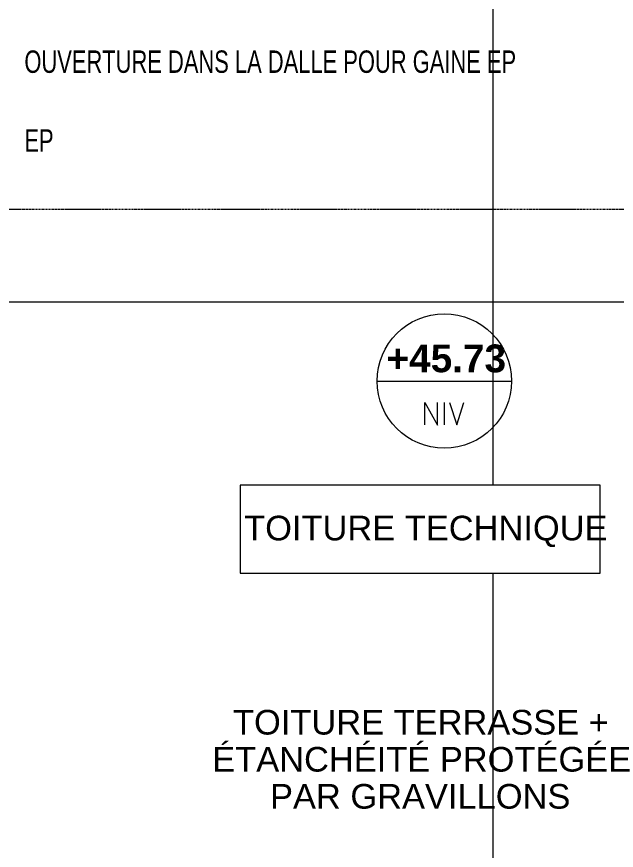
# Model space of a CAD drawing. Header units: millimetres. Extents: x 139864 to 546726, y 40253 to 3921401762.
# Drawn here: x 270334 to 274349, y 78275 to 83856 of the extents above; entities that cross this region are included whole.
import ezdxf

# ---------------------------------------------------------------- set-up
doc = ezdxf.new("R2010")
doc.units = ezdxf.units.MM
doc.linetypes.add('Centre', pattern=[12.5, 2.5, -1.875, 6.25, -1.875])
doc.linetypes.add('Ligne de quadrillage', pattern=[22.225, 12.7, -3.175, 3.175, -3.175])
for name, color, linetype, lineweight in [('AS-20_AXES-ET-FILES', 12, 'Centre', 9), ('AS-24_TRES-FIN', 9, 'Continuous', 9), ('AS-30_COTE-1', 1, 'Continuous', 5), ('AS-31_TXT-1', 32, 'Continuous', 5)]:
    doc.layers.add(name, color=color, linetype=linetype, lineweight=lineweight)
doc.styles.add('Arial', font='arial.ttf', dxfattribs={"height": 165})
doc.styles.add('Arial_1', font='arial.ttf', dxfattribs={"width": 0.7, "height": 150})
doc.styles.add('Arial_B_4', font='arialbd.ttf', dxfattribs={"height": 185.714286})
doc.styles.add('Trebuchet MS_2', font='trebuc.ttf', dxfattribs={"height": 165})
doc.dimstyles.new('Cotes_linéaires', dxfattribs={"dimscale": 304.8, "dimtxt": 170.1069, "dimasz": 0.615157, "dimexe": 0.492126, "dimexo": 0.0625, "dimgap": 0.049213, "dimtad": 1, "dimdec": 0, "dimlfac": 0.1, "dimzin": 0, "dimdsep": 46, "dimtxsty": 'Trebuchet MS_2', "dimblk1": 'OBLIQUE', "dimblk2": 'OBLIQUE', "dimsah": 1, "dimcen": 0.09, "dimdle": 0.246063, "dimazin": 0, "dimtfac": 1, "dimtdec": 4, "dimtix": 1, "dimtmove": 0, "dimatfit": 3, "dimfxl": 0, "dimtvp": 1, "dimtolj": 1, "dimtzin": 0, "dimarcsym": 0})

# ---------------------------------------------------------------- blocks, each defined once
blk = doc.blocks.new('_Oblique')
at = {"color": 0, "linetype": 'ByBlock', "lineweight": -2}
blk.add_line((-0.5, -0.5), (0.5, 0.5), dxfattribs=at)
blk = doc.blocks.new('DIMBLOCK23-12_ Niveau 12 -  BAT BUREAUX')
at = {"layer": 'AS-30_COTE-1', "color": 0, "lineweight": -2, "transparency": 16777216}
for p, q in [((268217, 99362.7), (268317.9, 99542.3)), ((268179.1, 99448.3), (308413.3, 76840.3)), ((308320.5, 76828.2), (308421.4, 77007.8))]:
    blk.add_line(p, q, dxfattribs=at)
at = {"layer": 'Defpoints', "color": 0, "transparency": 16777216}
for p in [(268207.7, 99346.1), (308347.9, 76877), (308311.2, 76811.6)]:
    blk.add_point(p, dxfattribs=at)
at = {"layer": 'AS-30_COTE-1', "color": 0, "lineweight": -2, "transparency": 16777216, "xscale": 187.5, "yscale": 187.5, "zscale": 187.5}
for p, rotation in [((268244.5, 99411.5), 150.6679493154123), ((308347.9, 76877), 330.6679493154123)]:
    blk.add_blockref('_Oblique', p, dxfattribs=dict(at, rotation=rotation))
at = {"layer": 'AS-30_COTE-1', "color": 0, "transparency": 16777216, "insert": (288344.8, 88230.8), "char_height": 165, "width": 581.247, "attachment_point": 5, "rotation": 330.6679, "style": 'Trebuchet MS_2'}
blk.add_mtext('\\A1;4600', dxfattribs=at)
blk = doc.blocks.new('Cotes d_élévation - cote elevation NIV-3547710-12_ Niveau 12 -  BAT BUREAUX')
at = {"layer": 'AS-30_COTE-1'}
for p, q in [((-6, 0), (6, 0)), ((-1.744, -1.903), (-0.617, -3.935)), ((-1.744, -3.897), (-1.744, -1.903)), ((-0.617, -3.935), (-0.617, -1.903)), ((0, -3.897), (0, -1.903)), ((0.474, -1.903), (1.122, -3.897)), ((1.122, -3.897), (1.732, -1.903))]:
    blk.add_line(p, q, dxfattribs=at)
blk.add_circle((0, 0), 6, dxfattribs=at)

msp = doc.modelspace()

# ---------------------------------------------------------------- linework, layer by layer
at = {"layer": 'AS-20_AXES-ET-FILES'}
for p, q in [((273525.75248, 80720.56565), (273525.75248, 103307.01659)), ((263834.99883, 81946.74456), (281025.74229, 81946.74456)), ((273525.75248, 64507.42661), (273525.75248, 80130.56565))]:
    msp.add_line(p, q, dxfattribs=at)
at = {"layer": 'AS-20_AXES-ET-FILES', "linetype": 'Ligne de quadrillage', "lineweight": 5}
msp.add_line((283140.81053, 82564.90886), (265033.51195, 82564.90886), dxfattribs=at)
at = {"layer": 'AS-24_TRES-FIN'}
for p, q in [((274241.64883, 80720.56565), (271829.99783, 80720.56565)), ((271829.99783, 80720.56565), (271829.99783, 80130.56565)), ((274241.64883, 80130.56565), (274241.64883, 80720.56565)), ((271829.99783, 80130.56565), (274241.64883, 80130.56565))]:
    msp.add_line(p, q, dxfattribs=at)

# ---------------------------------------------------------------- block references
at = {"layer": 'AS-30_COTE-1', "xscale": 74.99999999999996, "yscale": 74.99999999999996, "zscale": 74.99999999999996}
msp.add_blockref('Cotes d_élévation - cote elevation NIV-3547710-12_ Niveau 12 -  BAT BUREAUX', (273197.98618, 81416.60356), dxfattribs=at)

# ---------------------------------------------------------------- texts
at = {"layer": 'AS-30_COTE-1', "insert": (272810.49743, 81661.31627), "char_height": 185.714286, "width": 929.9730077, "attachment_point": 1, "line_spacing_factor": 0.941778, "style": 'Arial_B_4'}
msp.add_mtext('+45.73', dxfattribs=at)
at = {"layer": 'AS-31_TXT-1', "color": 154, "char_height": 150, "attachment_point": 1, "style": 'Arial_1'}
for s, insert, width in [('OUVERTURE DANS LA DALLE POUR GAINE EP', (270385.99443, 83629.99683), 4074.175875), ('EP', (270385.99443, 83102.22167), 244.1138438)]:
    msp.add_mtext(s, dxfattribs=dict(at, insert=insert, width=width))
at = {"layer": 'AS-31_TXT-1', "color": 7, "char_height": 165, "attachment_point": 1, "style": 'Arial'}
for s, insert, width in [('TOITURE TECHNIQUE', (271857.46216, 80514.91659), 2843.9864063), ('TOITURE TERRASSE + ', (271782.81373, 79214.91659), 3030.37875), ('ÉTANCHÉITÉ PROTÉGÉE ', (271643.90748, 78966.86972), 3367.0875), ('PAR GRAVILLONS', (272030.8606, 78718.82284), 2350.9485937)]:
    msp.add_mtext(s, dxfattribs=dict(at, insert=insert, width=width))

# ---------------------------------------------------------------- dimensions: what is measured, and where the dimension line sits
at = {"layer": 'AS-30_COTE-1'}
dim = msp.add_linear_dim(base=(308347.89176, 76877.01826), p1=(268207.7127, 99346.14124), p2=(308311.15149, 76811.6336), angle=330.66794932, dimstyle='Cotes_linéaires', override={"dimpost": '<>', "dimfxl": 46000.976485}, dxfattribs=at)
dim.commit()
dim.dimension.update_dxf_attribs({"geometry": 'DIMBLOCK23-12_ Niveau 12 -  BAT BUREAUX', "text_midpoint": (288344.77837, 88230.77355)})

doc.saveas('drawing.dxf')
